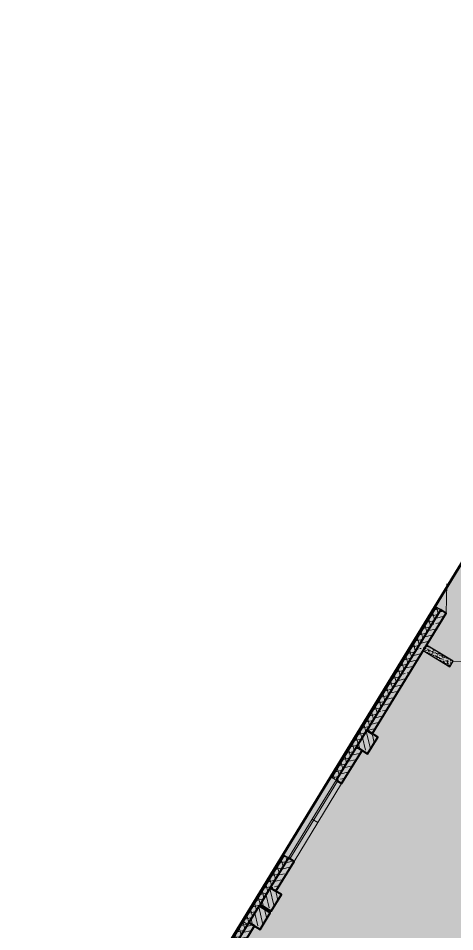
# Model space of a CAD drawing. Extents: x 11425 to 15501, y 6544 to 9114.
# Drawn here: x 11479.66 to 11493.07, y 8996.73 to 9024.81 of the extents above; entities that cross this region are included whole.
import ezdxf

# ---------------------------------------------------------------- set-up
doc = ezdxf.new("R2010")
doc.units = 0
doc.linetypes.add('DASHED2', pattern=[0.375, 0.25, -0.125])
for name, color, linetype, lineweight in [('МГТ-АМ-АР-Стены монолитные', 5, 'Continuous', 40), ('МГТ-АМ-АР-Штриховка монолит', 250, 'Continuous', 5), ('МГТ-АР-ЖД пути', 160, 'Continuous', 13), ('МГТ-АР-Стены керамзитобетон 200 мм', 40, 'Continuous', 30), ('МГТ-АР-Топография', 7, 'Continuous', 9), ('МГТ_АР_Двери_в плане', 250, 'Continuous', 9), ('МГТ_АР_Облицовка', 124, 'Continuous', 9), ('МГТ_АР_Окна', 150, 'Continuous', 9), ('МГТ_АР_Утеплитель_Линии', 192, 'Continuous', 9), ('МГТ_АР_Утеплитель_Штриховка', 194, 'Continuous', 9)]:
    doc.layers.add(name, color=color, linetype=linetype, lineweight=lineweight)
pattern_1 = [(103.533054, (11447.62762, 8576.74567), (-0.15434232, -0.0371485), []), (193.533054, (11447.62762, 8576.74567), (0.0371485, -0.15434232), [])]

msp = doc.modelspace()

# ---------------------------------------------------------------- hatches: boundary and pattern name
at = {"transparency": 33554559}
h = msp.add_hatch(color=1, dxfattribs=at)
h.dxf.hatch_style = 1
h.paths.add_polyline_path([(11469.443, 8969.13), (11480.332, 8962.401), (11509.041, 9009.31), (11498.125, 9015.994)])
h.paths.add_polyline_path([(11511.116, 9098.194), (11515.024, 9106.412), (11559.185, 9085.413), (11555.278, 9077.194)])
at = {"layer": 'МГТ-АМ-АР-Штриховка монолит', "lineweight": 9, "transparency": 33554559}
h = msp.add_hatch(dxfattribs=at)
h.set_pattern_fill('ANSI35', color=1, scale=0.05, angle=-31.4669, style=0)
h.set_pattern_definition([(13.53305, (11324.82463, 8956.54392), (-0.074297, 0.30868464), []), (13.53305, (11325.01613, 8956.42673), (-0.074297, 0.30868464), [0.396875, -0.079375, 0, -0.079375])])
h.paths.add_polyline_path([(11490.364, 9002.924), (11490.534, 9002.82), (11492.805, 9006.53), (11492.634, 9006.635)])
at = {"layer": 'МГТ-АМ-АР-Штриховка монолит', "lineweight": 9}
h = msp.add_hatch(dxfattribs=at)
h.set_pattern_fill('ANSI35', color=1, scale=0.05, angle=58.5331, style=0)
h.set_pattern_definition([(103.53305, (11451.29457, 8622.4303), (-0.30868464, -0.074297), []), (103.53305, (11451.41176, 8622.6218), (-0.30868464, -0.074297), [0.396875, -0.079375, 0, -0.079375])])
h.paths.add_polyline_path([(11490.048, 9002.414), (11490.389, 9002.205), (11490.702, 9002.717), (11490.361, 9002.926)])
at = {"layer": 'МГТ-АМ-АР-Штриховка монолит', "lineweight": 9, "transparency": 33554559}
h = msp.add_hatch(dxfattribs=at)
h.set_pattern_fill('ANSI35', color=1, scale=0.05, angle=-31.4669, style=0)
h.set_pattern_definition([(13.53305, (11326.81568, 8959.80435), (-0.074297, 0.30868464), []), (13.53305, (11327.00717, 8959.68716), (-0.074297, 0.30868464), [0.396875, -0.079375, 0, -0.079375])])
h.paths.add_polyline_path([(11489.422, 9001.391), (11489.592, 9001.286), (11490.219, 9002.31), (11490.048, 9002.414)])
h = msp.add_hatch(dxfattribs=at)
h.set_pattern_fill('ANSI35', color=1, scale=0.05, angle=-31.4669, style=0)
h.set_pattern_definition([(13.53305, (11324.79274, 8956.49894), (-0.074297, 0.30868464), []), (13.53305, (11324.98423, 8956.38175), (-0.074297, 0.30868464), [0.396875, -0.079375, 0, -0.079375])])
h.paths.add_polyline_path([(11487.399, 8998.085), (11487.569, 8997.981), (11488.131, 8998.898), (11487.96, 8999.002)])
at = {"layer": 'МГТ-АМ-АР-Штриховка монолит', "lineweight": 9}
h = msp.add_hatch(dxfattribs=at)
h.set_pattern_fill('ANSI35', color=1, scale=0.05, angle=58.5331, style=0)
h.set_pattern_definition([(103.53305, (11448.33198, 8617.58955), (-0.30868464, -0.074297), []), (103.53305, (11448.44917, 8617.78104), (-0.30868464, -0.074297), [0.396875, -0.079375, 0, -0.079375])])
h.paths.add_polyline_path([(11487.085, 8997.573), (11487.427, 8997.365), (11487.74, 8997.876), (11487.399, 8998.085)])
h = msp.add_hatch(dxfattribs=at)
h.set_pattern_fill('ANSI35', color=1, scale=0.05, angle=58.5331, style=0)
h.set_pattern_definition([(103.53305, (11447.9911, 8617.03258), (-0.30868464, -0.074297), []), (103.53305, (11448.1083, 8617.22407), (-0.30868464, -0.074297), [0.396875, -0.079375, 0, -0.079375])])
h.paths.add_polyline_path([(11486.745, 8997.017), (11487.086, 8996.808), (11487.399, 8997.319), (11487.058, 8997.528)])
at = {"layer": 'МГТ-АМ-АР-Штриховка монолит', "lineweight": 9, "transparency": 33554559}
h = msp.add_hatch(dxfattribs=at)
h.set_pattern_fill('ANSI35', color=1, scale=0.05, angle=-31.4669, style=0)
h.set_pattern_definition([(13.53305, (11325.82377, 8958.18363), (-0.074297, 0.30868464), []), (13.53305, (11326.01526, 8958.06644), (-0.074297, 0.30868464), [0.396875, -0.079375, 0, -0.079375])])
h.paths.add_polyline_path([(11484.202, 8992.861), (11484.372, 8992.757), (11486.915, 8996.912), (11486.745, 8997.017)])
at = {"layer": 'МГТ-АР-Топография', "transparency": 33554559}
h = msp.add_hatch(dxfattribs=at)
h.set_pattern_fill('AR-CONC', color=1, scale=0.001, angle=-31.4669)
h.set_pattern_definition([(18.533054, (11222.0182, 8947.45409), (0.14707255, -0.1086967), [0.01905, -0.20955]), (323.533054, (11222.0182, 8947.45409), (0.06967236, 0.1813576), [0.01524, -0.16764058]), (68.9845, (11222.03045, 8947.44503), (0.2167449, 0.07266089), [0.01619001, -0.17809024]), (14.71725, (11222.04471, 8947.49741), (0.20926818, -0.17736469), [0.028575, -0.314325]), (65.16861, (11222.06215, 8947.48263), (0.3316499, 0.08711348), [0.02428502, -0.2671356]), (319.7172, (11222.0447, 8947.49741), (0.3316499, 0.08711348), [0.02285997, -0.25145973]), (349.533054, (11222.05975, 8947.47332), (0.07593509, -0.16636994), [0.01905, -0.20955]), (294.533054, (11222.05975, 8947.47332), (0.14886084, 0.12484049), [0.01524, -0.16764]), (39.9845, (11222.06608, 8947.45946), (0.22479594, -0.04152945), [0.01619001, -0.17808994]), (6.033054, (11222.018194, 8947.454085), (0.046772685, 0.070508227), [0, -0.165608, 0, -0.17018, 0, -0.168275]), (336.033054, (11222.01819, 8947.454085), (0.10928818, 0.050567862), [0, -0.097028, 0, -0.161798, 0, -0.064135]), (296.033054, (11221.96988, 8947.48365), (0.112660398, -0.075665466), [0, -0.0635, 0, -0.19812, 0, -0.26289]), (286.033054, (11221.94822, 8947.49691), (0.139618315, -0.0556371), [0, -0.08255, 0, -0.131572, 0, -0.18669])])
h.paths.add_polyline_path([(11492.203, 9005.547), (11492.099, 9005.376), (11492.912, 9004.878), (11493.017, 9005.049)])
at = {"layer": 'МГТ_АР_Утеплитель_Штриховка', "transparency": 33554559}
h = msp.add_hatch(dxfattribs=at)
h.set_pattern_fill('ANSI37', color=1, scale=0.05, angle=58.5331)
h.set_pattern_definition([(103.533054, (11444.42456, 8571.51196), (-0.15434232, -0.0371485), []), (193.533054, (11444.42456, 8571.51196), (0.0371485, -0.15434232), [])])
h.paths.add_polyline_path([(11492.504, 9006.715), (11489.294, 9001.469), (11489.422, 9001.391), (11492.632, 9006.636)])
h = msp.add_hatch(dxfattribs=at)
h.set_pattern_fill('ANSI37', color=1, scale=0.05, angle=58.5331)
h.set_pattern_definition(pattern_1)
h.paths.add_polyline_path([(11487.832, 8999.081), (11486.58, 8997.036), (11486.708, 8996.957), (11487.96, 8999.002)])
h = msp.add_hatch(dxfattribs=at)
h.set_pattern_fill('ANSI37', color=1, scale=0.05, angle=58.5331)
h.set_pattern_definition(pattern_1)
h.paths.add_polyline_path([(11486.58, 8997.036), (11483.813, 8992.513), (11483.941, 8992.435), (11486.708, 8996.957)])

# ---------------------------------------------------------------- linework, layer by layer
at = {"color": 1, "lineweight": 50}
msp.add_lwpolyline([(11469.443, 8969.13), (11480.332, 8962.401), (11509.041, 9009.31), (11498.125, 9015.994)], close=True, dxfattribs=at)
at = {"layer": 'МГТ-АМ-АР-Стены монолитные', "color": 1, "elevation": 0}
for points in [[(11490.364, 9002.924), (11490.534, 9002.82), (11492.805, 9006.53), (11492.634, 9006.635)], [(11490.048, 9002.414), (11490.389, 9002.205), (11490.702, 9002.717), (11490.361, 9002.926)], [(11489.422, 9001.391), (11489.592, 9001.286), (11490.219, 9002.31), (11490.048, 9002.414)], [(11487.399, 8998.085), (11487.569, 8997.981), (11488.131, 8998.898), (11487.96, 8999.002)], [(11487.085, 8997.573), (11487.427, 8997.365), (11487.74, 8997.876), (11487.399, 8998.085)], [(11486.745, 8997.017), (11487.086, 8996.808), (11487.399, 8997.319), (11487.058, 8997.528)], [(11484.202, 8992.861), (11484.372, 8992.757), (11486.915, 8996.912), (11486.745, 8997.017)]]:
    msp.add_lwpolyline(points, close=True, dxfattribs=at)
at = {"layer": 'МГТ-АР-ЖД пути', "color": 1, "linetype": 'DASHED2', "lineweight": 30, "ltscale": 7000}
msp.add_line((11469.415, 8969.083), (11498.125, 9015.994), dxfattribs=at)
at = {"layer": 'МГТ-АР-Стены керамзитобетон 200 мм', "color": 1, "elevation": 0}
msp.add_lwpolyline([(11492.203, 9005.547), (11492.099, 9005.376), (11492.912, 9004.878), (11493.017, 9005.049)], close=True, dxfattribs=at)
at = {"layer": 'МГТ_АР_Двери_в плане', "color": 1, "elevation": 0}
for points in [[(11492.828, 9007.43), (11492.805, 9006.53)], [(11493.017, 9005.049), (11493.467, 9005.037)]]:
    msp.add_lwpolyline(points, dxfattribs=at)
at = {"layer": 'МГТ_АР_Облицовка', "color": 1, "elevation": 0}
for points in [[(11492.461, 9006.741), (11489.251, 9001.495), (11489.294, 9001.469), (11492.504, 9006.715)], [(11487.789, 8999.107), (11486.538, 8997.062), (11486.58, 8997.036), (11487.832, 8999.081)]]:
    msp.add_lwpolyline(points, close=True, dxfattribs=at)
at = {"layer": 'МГТ_АР_Окна', "color": 1}
for p, q in [((11487.789, 8999.107, 0), (11489.251, 9001.495, 0)), ((11489.463, 9001.365, 0), (11488.733, 9000.171, 0)), ((11488.733, 9000.171, 0), (11488.002, 8998.977, 0))]:
    msp.add_line(p, q, dxfattribs=at)
at = {"layer": 'МГТ_АР_Окна', "color": 1, "elevation": 0}
for points in [[(11489.422, 9001.391), (11488.691, 9000.197), (11488.861, 9000.092), (11489.592, 9001.286)], [(11488.691, 9000.197), (11487.96, 8999.002), (11488.131, 8998.898), (11488.861, 9000.092)]]:
    msp.add_lwpolyline(points, close=True, dxfattribs=at)
at = {"layer": 'МГТ_АР_Утеплитель_Линии', "color": 1, "elevation": 0}
for points in [[(11492.504, 9006.715), (11489.294, 9001.469), (11489.422, 9001.391), (11492.632, 9006.636)], [(11487.832, 8999.081), (11486.58, 8997.036), (11486.708, 8996.957), (11487.96, 8999.002)], [(11486.58, 8997.036), (11483.813, 8992.513), (11483.941, 8992.435), (11486.708, 8996.957)]]:
    msp.add_lwpolyline(points, close=True, dxfattribs=at)

doc.saveas('drawing.dxf')
